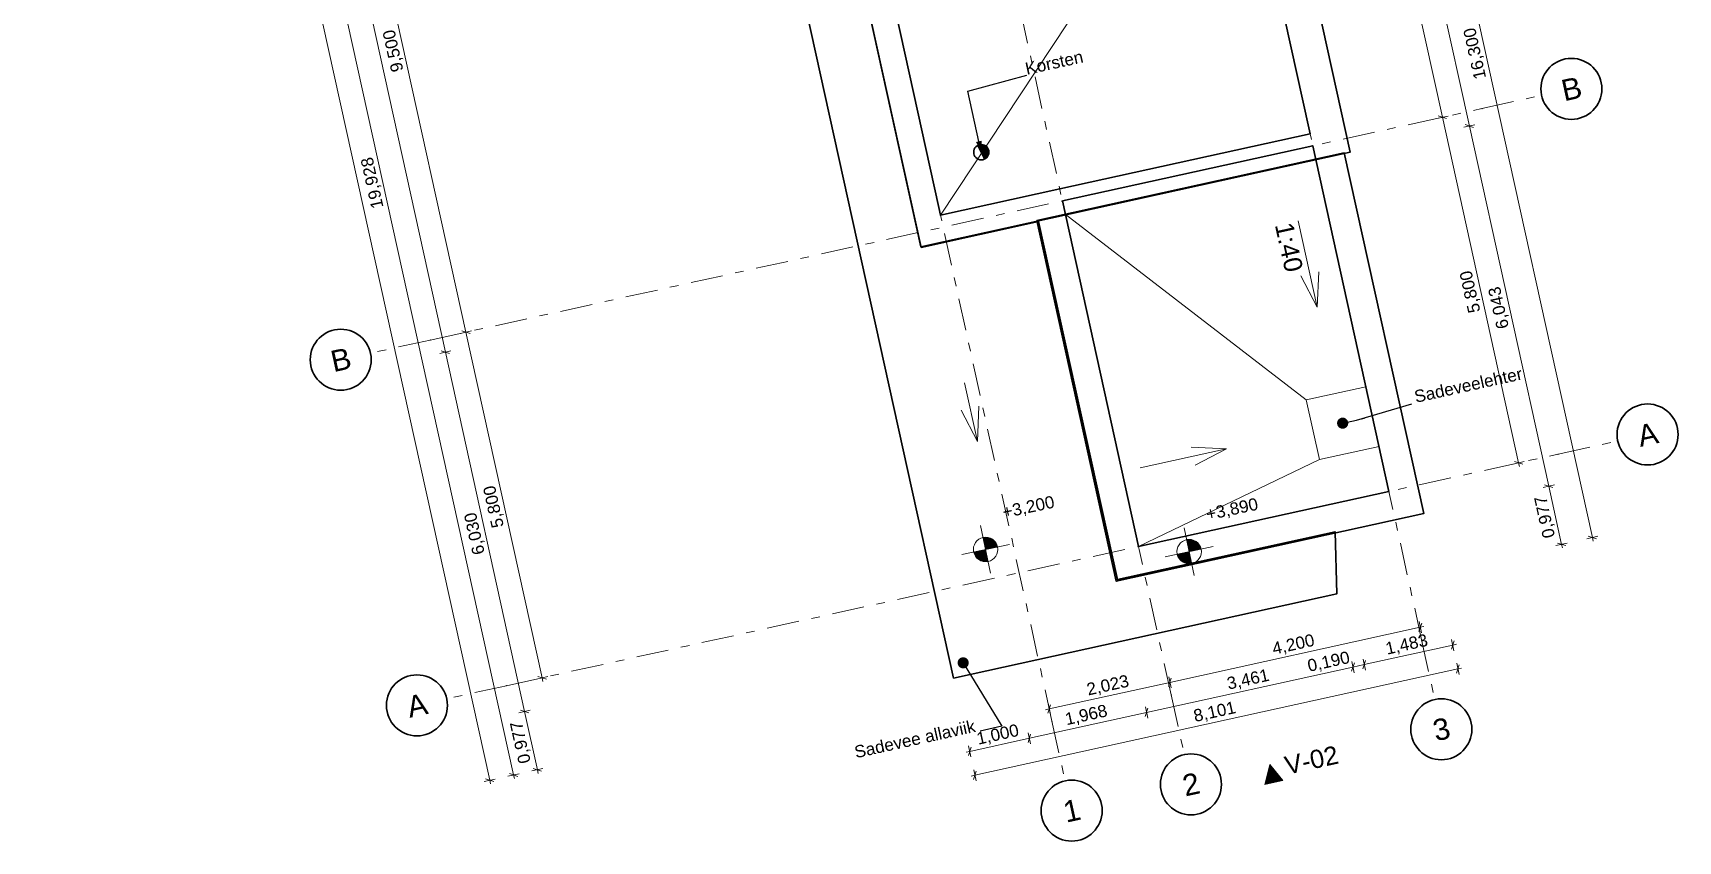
# Model space of a CAD drawing. Header units: millimetres. Extents: x 756393 to 789181, y -114824 to -59181.
# Drawn here: x 758305 to 785252, y -114824 to -101578 of the extents above; entities that cross this region are included whole.
import ezdxf

# ---------------------------------------------------------------- set-up
doc = ezdxf.new("R2010")
doc.units = ezdxf.units.MM
doc.header["$MEASUREMENT"] = 0
doc.linetypes.add('Double Dashed', pattern=[1093.611073, 529.166651, -211.666656, 141.111112, -211.666656])
doc.layers.add('Marker - Elevation', color=7, linetype='Continuous')
doc.layers.add('New_Dimensioning - General', color=7, linetype='Continuous')
for name, color, linetype, lineweight in [('Marker - Elevation_Pen_No__1', 7, 'Continuous', 13), ('New_0_Pen_No__1', 7, 'Continuous', 13), ('New_0_Pen_No__21', 7, 'Continuous', 35), ('New_2D Drafting - General_Pen_No__1', 7, 'Continuous', 13), ('New_Annotation - Label_Pen_No__1', 7, 'Continuous', 13), ('New_Annotation - Text_Pen_No__1', 7, 'Continuous', 13), ('New_Dimensioning - General_Pen_No__1', 7, 'Continuous', 13), ('New_Shell - Roof_Pen_No__7', 7, 'Continuous', 35), ('New_Structural - Grid_Pen_No__1', 7, 'Continuous', 13), ('New_Structural - Grid_Pen_No__7', 7, 'Continuous', 35)]:
    doc.layers.add(name, color=color, linetype=linetype, lineweight=lineweight)
doc.layers.add('New_0_Pen_No__153', color=7, linetype='Continuous', lineweight=25, true_color=0x5a400a)
doc.layers.add('New_Structural - Grid_Pen_No__61', color=7, linetype='Continuous', lineweight=20, true_color=0x6a6a6a)
doc.styles.add('GENERATED_STYLE_1', font='')
doc.styles.get('GENERATED_STYLE_1').set_extended_font_data('Arial')
doc.dimstyles.new('GENERATED_STYLE__1', dxfattribs={"dimtxt": 200, "dimasz": 95, "dimexe": 0.18, "dimexo": 0.0625, "dimgap": 0, "dimtad": 1, "dimdec": 3, "dimlfac": 0.001, "dimzin": 0, "dimdsep": 46, "dimtxsty": 'GENERATED_STYLE_1', "dimblk": 'ARROWHEAD_2', "dimblk1": 'ARROWHEAD_2', "dimblk2": 'ARROWHEAD_2', "dimcen": 0.09, "dimse1": 1, "dimse2": 1, "dimclrd": 7, "dimclre": 7, "dimclrt": 7, "dimadec": 0, "dimazin": 0, "dimtfac": 1, "dimtdec": 4, "dimtmove": 0, "dimatfit": 3, "dimfxl": 0, "dimtolj": 1, "dimtzin": 0, "dimarcsym": 0})
doc.dimstyles.new('GENERATED_STYLE__3', dxfattribs={"dimtxt": 200, "dimasz": 228, "dimexe": 0.18, "dimexo": 40, "dimgap": 0, "dimtad": 1, "dimdec": 3, "dimzin": 0, "dimdsep": 46, "dimtxsty": 'GENERATED_STYLE_1', "dimblk": 'ARROWHEAD_5', "dimblk1": 'ARROWHEAD_5', "dimblk2": 'ARROWHEAD_5', "dimcen": 0.09, "dimclrd": 7, "dimclre": 7, "dimclrt": 7, "dimadec": 0, "dimazin": 0, "dimtfac": 1, "dimtdec": 4, "dimtmove": 0, "dimatfit": 3, "dimfxl": 0, "dimtolj": 1, "dimtzin": 0, "dimarcsym": 0})
doc.dimstyles.new('GENERATED_STYLE__4', dxfattribs={"dimtxt": 0.18, "dimasz": 364.8, "dimexe": 0.18, "dimexo": 0.0625, "dimgap": 0, "dimtad": 0, "dimtih": 1, "dimtoh": 1, "dimdec": 4, "dimzin": 0, "dimdsep": 46, "dimcen": 0.09, "dimadec": 0, "dimazin": 0, "dimtfac": 1, "dimtdec": 4, "dimtmove": 0, "dimatfit": 3, "dimldrblk": 'ARROWHEAD_11', "dimfxl": 0, "dimtolj": 1, "dimtzin": 0, "dimarcsym": 0})
doc.dimstyles.new('GENERATED_STYLE__5', dxfattribs={"dimtxt": 0.18, "dimasz": 182.4, "dimexe": 0.18, "dimexo": 0.0625, "dimgap": 0, "dimtad": 0, "dimtih": 1, "dimtoh": 1, "dimdec": 4, "dimzin": 0, "dimdsep": 46, "dimcen": 0.09, "dimadec": 0, "dimazin": 0, "dimtfac": 1, "dimtdec": 4, "dimtmove": 0, "dimatfit": 3, "dimldrblk": 'ARROWHEAD_5', "dimfxl": 0, "dimtolj": 1, "dimtzin": 0, "dimarcsym": 0})

# ---------------------------------------------------------------- blocks, each defined once
blk = doc.blocks.new('*D1')
at = {"layer": 'New_Dimensioning - General_Pen_No__1', "color": 7, "linetype": 'Continuous', "lineweight": 13}
for p, q in [((776928, -112222), (781030, -111319)), ((774952, -112657), (776928, -112222)), ((776950, -112153), (776907, -112291)), ((776949, -112313), (776908, -112130)), ((774974, -112588), (774930, -112726)), ((774972, -112749), (774932, -112565)), ((774893, -112670), (774952, -112657))]:
    blk.add_line(p, q, dxfattribs=at)
at = {"layer": 'New_Dimensioning - General_Pen_No__1', "color": 7, "lineweight": 13, "insert": (775598, -112474), "char_height": 200, "attachment_point": 7, "rotation": 12.42, "style": 'GENERATED_STYLE_1'}
blk.add_mtext('\\A1;{\\pql;\\fArial|b0|i0|c0|p34;2,023}', dxfattribs=at)
blk = doc.blocks.new('ARROWHEAD_2')
at = {"color": 0, "linetype": 'Continuous', "lineweight": 0}
for p, q in [((0, 0), (-1, 0)), ((-0.38, -0.66), (0.38, 0.66))]:
    blk.add_line(p, q, dxfattribs=at)
blk = doc.blocks.new('*D3')
at = {"layer": 'New_Dimensioning - General_Pen_No__1', "color": 7, "linetype": 'Continuous', "lineweight": 13}
for p, q in [((781008, -111387), (781052, -111250)), ((781050, -111410), (781010, -111227)), ((776928, -112222), (781030, -111319)), ((781030, -111319), (781090, -111305)), ((776950, -112153), (776907, -112291)), ((776949, -112313), (776908, -112130))]:
    blk.add_line(p, q, dxfattribs=at)
at = {"layer": 'New_Dimensioning - General_Pen_No__1', "color": 7, "lineweight": 13, "insert": (778637, -111805), "char_height": 200, "attachment_point": 7, "rotation": 12.42, "style": 'GENERATED_STYLE_1'}
blk.add_mtext('\\A1;{\\pql;\\fArial|b0|i0|c0|p34;4,200}', dxfattribs=at)
blk = doc.blocks.new('*D4')
at = {"layer": 'New_Dimensioning - General_Pen_No__1', "color": 7, "linetype": 'Continuous', "lineweight": 13}
for p, q in [((781538, -111680), (781582, -111543)), ((781540, -111520), (781580, -111703)), ((781560, -111611), (780112, -111930)), ((781620, -111598), (781560, -111611)), ((780090, -111999), (780134, -111861)), ((780092, -111839), (780132, -112022))]:
    blk.add_line(p, q, dxfattribs=at)
at = {"layer": 'New_Dimensioning - General_Pen_No__1', "color": 7, "lineweight": 13, "insert": (780493, -111805), "char_height": 200, "attachment_point": 7, "rotation": 12.42, "style": 'GENERATED_STYLE_1'}
blk.add_mtext('\\A1;{\\pql;\\fArial|b0|i0|c0|p34;1,483}', dxfattribs=at)
blk = doc.blocks.new('*D5')
at = {"layer": 'New_Dimensioning - General_Pen_No__1', "color": 7, "linetype": 'Continuous', "lineweight": 13}
for p, q in [((781560, -111611), (780112, -111930)), ((779905, -112040), (779949, -111902)), ((779907, -111879), (779947, -112063)), ((780112, -111930), (779927, -111971)), ((780090, -111999), (780134, -111861)), ((780092, -111839), (780132, -112022))]:
    blk.add_line(p, q, dxfattribs=at)
blk = doc.blocks.new('*D6')
at = {"layer": 'New_Dimensioning - General_Pen_No__1', "color": 7, "linetype": 'Continuous', "lineweight": 13}
for p, q in [((779927, -111971), (776547, -112715)), ((779905, -112040), (779949, -111902)), ((779907, -111879), (779947, -112063)), ((780112, -111930), (779927, -111971)), ((776527, -112624), (776567, -112807)), ((776525, -112784), (776569, -112647))]:
    blk.add_line(p, q, dxfattribs=at)
at = {"layer": 'New_Dimensioning - General_Pen_No__1', "color": 7, "lineweight": 13, "char_height": 200, "attachment_point": 7, "rotation": 12.42, "style": 'GENERATED_STYLE_1'}
for s, insert in [('\\A1;{\\pql;\\fArial|b0|i0|c0|p34;0,190}', (779215, -112087)), ('\\A1;{\\pql;\\fArial|b0|i0|c0|p34;3,461}', (777895, -112378))]:
    blk.add_mtext(s, dxfattribs=dict(at, insert=insert))
blk = doc.blocks.new('*D7')
at = {"layer": 'New_Dimensioning - General_Pen_No__1', "color": 7, "linetype": 'Continuous', "lineweight": 13}
for p, q in [((779927, -111971), (776547, -112715)), ((776527, -112624), (776567, -112807)), ((776547, -112715), (774626, -113139)), ((776525, -112784), (776569, -112647)), ((774626, -113139), (773649, -113354)), ((774604, -113207), (774647, -113070)), ((774605, -113047), (774646, -113230))]:
    blk.add_line(p, q, dxfattribs=at)
at = {"layer": 'New_Dimensioning - General_Pen_No__1', "color": 7, "lineweight": 13, "insert": (775244, -112961), "char_height": 200, "attachment_point": 7, "rotation": 12.42, "style": 'GENERATED_STYLE_1'}
blk.add_mtext('\\A1;{\\pql;\\fArial|b0|i0|c0|p34;1,968}', dxfattribs=at)
blk = doc.blocks.new('*D8')
at = {"layer": 'New_Dimensioning - General_Pen_No__1', "color": 7, "linetype": 'Continuous', "lineweight": 13}
for p, q in [((774626, -113139), (773649, -113354)), ((774604, -113207), (774647, -113070)), ((774605, -113047), (774646, -113230)), ((773649, -113354), (773589, -113367)), ((773671, -113285), (773627, -113422)), ((773629, -113262), (773669, -113445))]:
    blk.add_line(p, q, dxfattribs=at)
at = {"layer": 'New_Dimensioning - General_Pen_No__1', "color": 7, "lineweight": 13, "insert": (773795, -113281), "char_height": 200, "attachment_point": 7, "rotation": 12.42, "style": 'GENERATED_STYLE_1'}
blk.add_mtext('\\A1;{\\pql;\\fArial|b0|i0|c0|p34;1,000}', dxfattribs=at)
blk = doc.blocks.new('*D9')
at = {"layer": 'New_Dimensioning - General_Pen_No__1', "color": 7, "linetype": 'Continuous', "lineweight": 13}
for p, q in [((773735, -113744), (781646, -112002)), ((781625, -112071), (781668, -111933)), ((781667, -112093), (781626, -111910)), ((781646, -112002), (781706, -111989)), ((773757, -113676), (773713, -113813)), ((773755, -113836), (773715, -113653)), ((773675, -113757), (773735, -113744))]:
    blk.add_line(p, q, dxfattribs=at)
at = {"layer": 'New_Dimensioning - General_Pen_No__1', "color": 7, "lineweight": 13, "insert": (777348, -112908), "char_height": 200, "attachment_point": 7, "rotation": 12.42, "style": 'GENERATED_STYLE_1'}
blk.add_mtext('\\A1;{\\pql;\\fArial|b0|i0|c0|p34;8,101}', dxfattribs=at)
blk = doc.blocks.new('*D10')
at = {"layer": 'New_Dimensioning - General_Pen_No__1', "color": 7, "linetype": 'Continuous', "lineweight": 13}
for p, q in [((765398, -106483), (763355, -97205)), ((765490, -106463), (765307, -106503)), ((765329, -106461), (765467, -106505)), ((766646, -112147), (765398, -106483)), ((766737, -112127), (766554, -112167)), ((766577, -112125), (766715, -112169)), ((766659, -112207), (766646, -112147))]:
    blk.add_line(p, q, dxfattribs=at)
at = {"layer": 'New_Dimensioning - General_Pen_No__1', "color": 7, "lineweight": 13, "insert": (766056, -109657), "char_height": 200, "attachment_point": 7, "rotation": 102.42, "style": 'GENERATED_STYLE_1'}
blk.add_mtext('\\A1;{\\pql;\\fArial|b0|i0|c0|p34;5,800}', dxfattribs=at)
blk = doc.blocks.new('*D11')
at = {"layer": 'New_Dimensioning - General_Pen_No__1', "color": 7, "linetype": 'Continuous', "lineweight": 13}
for p, q in [((763447, -97185), (763264, -97225)), ((763424, -97227), (763286, -97183)), ((763355, -97205), (763342, -97145)), ((765398, -106483), (763355, -97205)), ((765490, -106463), (765307, -106503)), ((765329, -106461), (765467, -106505))]:
    blk.add_line(p, q, dxfattribs=at)
at = {"layer": 'New_Dimensioning - General_Pen_No__1', "color": 7, "lineweight": 13, "insert": (764411, -102186), "char_height": 200, "attachment_point": 7, "rotation": 102.42, "style": 'GENERATED_STYLE_1'}
blk.add_mtext('\\A1;{\\pql;\\fArial|b0|i0|c0|p34;9,500}', dxfattribs=at)
blk = doc.blocks.new('*D12')
at = {"layer": 'New_Dimensioning - General_Pen_No__1', "color": 7, "linetype": 'Continuous', "lineweight": 13}
for p, q in [((766289, -112678), (766427, -112722)), ((766568, -113654), (766358, -112700)), ((766660, -113634), (766476, -113674)), ((766499, -113632), (766637, -113676)), ((766581, -113714), (766568, -113654))]:
    blk.add_line(p, q, dxfattribs=at)
at = {"layer": 'New_Dimensioning - General_Pen_No__1', "color": 7, "lineweight": 13, "insert": (766497, -113519), "char_height": 200, "attachment_point": 7, "rotation": 102.42, "style": 'GENERATED_STYLE_1'}
blk.add_mtext('\\A1;{\\pql;\\fArial|b0|i0|c0|p34;0,977}', dxfattribs=at)
blk = doc.blocks.new('*D13')
at = {"layer": 'New_Dimensioning - General_Pen_No__1', "color": 7, "linetype": 'Continuous', "lineweight": 13}
for p, q in [((765061, -106811), (762325, -94385)), ((765153, -106791), (764969, -106831)), ((764992, -106789), (765130, -106833)), ((766358, -112700), (765061, -106811)), ((766449, -112680), (766266, -112720)), ((766289, -112678), (766427, -112722)), ((766568, -113654), (766358, -112700))]:
    blk.add_line(p, q, dxfattribs=at)
at = {"layer": 'New_Dimensioning - General_Pen_No__1', "color": 7, "lineweight": 13, "insert": (765744, -110098), "char_height": 200, "attachment_point": 7, "rotation": 102.42, "style": 'GENERATED_STYLE_1'}
blk.add_mtext('\\A1;{\\pql;\\fArial|b0|i0|c0|p34;6,030}', dxfattribs=at)
blk = doc.blocks.new('*D14')
at = {"layer": 'New_Dimensioning - General_Pen_No__1', "color": 7, "linetype": 'Continuous', "lineweight": 13}
for p, q in [((762416, -94365), (762233, -94406)), ((762393, -94407), (762256, -94364)), ((762325, -94385), (762311, -94326)), ((765061, -106811), (762325, -94385)), ((764992, -106789), (765130, -106833))]:
    blk.add_line(p, q, dxfattribs=at)
at = {"layer": 'New_Dimensioning - General_Pen_No__1', "color": 7, "lineweight": 13, "insert": (763744, -101015), "char_height": 200, "attachment_point": 7, "rotation": 102.42, "style": 'GENERATED_STYLE_1'}
blk.add_mtext('\\A1;{\\pql;\\fArial|b0|i0|c0|p34;12,723}', dxfattribs=at)
blk = doc.blocks.new('*D15')
at = {"layer": 'New_Dimensioning - General_Pen_No__1', "color": 7, "linetype": 'Continuous', "lineweight": 13}
for p, q in [((761983, -94258), (761800, -94298)), ((761960, -94300), (761823, -94256)), ((761891, -94278), (761878, -94219)), ((766177, -113740), (761891, -94278)), ((766269, -113720), (766086, -113760)), ((766109, -113718), (766246, -113762)), ((766191, -113800), (766177, -113740))]:
    blk.add_line(p, q, dxfattribs=at)
at = {"layer": 'New_Dimensioning - General_Pen_No__1', "color": 7, "lineweight": 13, "insert": (764085, -104426), "char_height": 200, "attachment_point": 7, "rotation": 102.42, "style": 'GENERATED_STYLE_1'}
blk.add_mtext('\\A1;{\\pql;\\fArial|b0|i0|c0|p34;19,928}', dxfattribs=at)
blk = doc.blocks.new('*D16')
at = {"layer": 'New_Dimensioning - General_Pen_No__1', "color": 7, "linetype": 'Continuous', "lineweight": 13}
for p, q in [((758414, -80348), (758401, -80288)), ((758505, -80327), (758322, -80368)), ((758483, -80369), (758345, -80326)), ((765787, -113826), (758414, -80348)), ((765878, -113806), (765695, -113846)), ((765718, -113804), (765856, -113848)), ((765800, -113886), (765787, -113826))]:
    blk.add_line(p, q, dxfattribs=at)
at = {"layer": 'New_Dimensioning - General_Pen_No__1', "color": 7, "lineweight": 13, "insert": (762151, -97503), "char_height": 200, "attachment_point": 7, "rotation": 102.42, "style": 'GENERATED_STYLE_1'}
blk.add_mtext('\\A1;{\\pql;\\fArial|b0|i0|c0|p34;34,281}', dxfattribs=at)
blk = doc.blocks.new('*D25')
at = {"layer": 'New_Dimensioning - General_Pen_No__1', "color": 7, "linetype": 'Continuous', "lineweight": 13}
for p, q in [((781484, -102940), (781301, -102981)), ((781324, -102939), (781461, -102982)), ((782640, -108625), (781392, -102960)), ((782731, -108604), (782548, -108645)), ((782571, -108603), (782709, -108646)), ((782653, -108684), (782640, -108625))]:
    blk.add_line(p, q, dxfattribs=at)
at = {"layer": 'New_Dimensioning - General_Pen_No__1', "color": 7, "lineweight": 13, "insert": (782051, -106135), "char_height": 200, "attachment_point": 7, "rotation": 102.42, "style": 'GENERATED_STYLE_1'}
blk.add_mtext('\\A1;{\\pql;\\fArial|b0|i0|c0|p34;5,800}', dxfattribs=at)
blk = doc.blocks.new('*D26')
at = {"layer": 'New_Dimensioning - General_Pen_No__1', "color": 7, "linetype": 'Continuous', "lineweight": 13}
for p, q in [((779441, -93663), (779258, -93703)), ((779418, -93704), (779280, -93661)), ((779349, -93683), (779336, -93623)), ((781392, -102960), (779349, -93683)), ((781484, -102940), (781301, -102981)), ((781324, -102939), (781461, -102982)), ((782640, -108625), (781392, -102960))]:
    blk.add_line(p, q, dxfattribs=at)
at = {"layer": 'New_Dimensioning - General_Pen_No__1', "color": 7, "lineweight": 13, "insert": (780405, -98664), "char_height": 200, "attachment_point": 7, "rotation": 102.42, "style": 'GENERATED_STYLE_1'}
blk.add_mtext('\\A1;{\\pql;\\fArial|b0|i0|c0|p34;9,500}', dxfattribs=at)
blk = doc.blocks.new('*D27')
at = {"layer": 'New_Dimensioning - General_Pen_No__1', "color": 7, "linetype": 'Continuous', "lineweight": 13}
for p, q in [((783133, -109005), (781834, -103104)), ((783225, -108985), (783042, -109026)), ((783064, -108984), (783202, -109027)), ((783343, -109960), (783133, -109005)), ((783435, -109939), (783252, -109980)), ((783275, -109938), (783412, -109981)), ((783357, -110019), (783343, -109960))]:
    blk.add_line(p, q, dxfattribs=at)
at = {"layer": 'New_Dimensioning - General_Pen_No__1', "color": 7, "lineweight": 13, "insert": (783273, -109825), "char_height": 200, "attachment_point": 7, "rotation": 102.42, "style": 'GENERATED_STYLE_1'}
blk.add_mtext('\\A1;{\\pql;\\fArial|b0|i0|c0|p34;0,977}', dxfattribs=at)
blk = doc.blocks.new('*D28')
at = {"layer": 'New_Dimensioning - General_Pen_No__1', "color": 7, "linetype": 'Continuous', "lineweight": 13}
for p, q in [((781834, -103104), (779838, -94041)), ((781925, -103084), (781742, -103124)), ((781765, -103082), (781902, -103126)), ((783133, -109005), (781834, -103104)), ((783225, -108985), (783042, -109026)), ((783064, -108984), (783202, -109027))]:
    blk.add_line(p, q, dxfattribs=at)
at = {"layer": 'New_Dimensioning - General_Pen_No__1', "color": 7, "lineweight": 13, "insert": (782518, -106397), "char_height": 200, "attachment_point": 7, "rotation": 102.42, "style": 'GENERATED_STYLE_1'}
blk.add_mtext('\\A1;{\\pql;\\fArial|b0|i0|c0|p34;6,043}', dxfattribs=at)
blk = doc.blocks.new('*D29')
at = {"layer": 'New_Dimensioning - General_Pen_No__1', "color": 7, "linetype": 'Continuous', "lineweight": 13}
for p, q in [((779929, -94021), (779746, -94061)), ((779906, -94063), (779769, -94019)), ((779838, -94041), (779824, -93981)), ((781834, -103104), (779838, -94041)), ((781925, -103084), (781742, -103124)), ((781765, -103082), (781902, -103126)), ((783133, -109005), (781834, -103104))]:
    blk.add_line(p, q, dxfattribs=at)
at = {"layer": 'New_Dimensioning - General_Pen_No__1', "color": 7, "lineweight": 13, "insert": (780870, -98915), "char_height": 200, "attachment_point": 7, "rotation": 102.42, "style": 'GENERATED_STYLE_1'}
blk.add_mtext('\\A1;{\\pql;\\fArial|b0|i0|c0|p34;9,280}', dxfattribs=at)
blk = doc.blocks.new('*D30')
at = {"layer": 'New_Dimensioning - General_Pen_No__1', "color": 7, "linetype": 'Continuous', "lineweight": 13}
for p, q in [((780433, -93910), (780250, -93950)), ((780411, -93952), (780273, -93908)), ((780342, -93930), (780329, -93870)), ((783848, -109849), (780342, -93930)), ((783939, -109828), (783756, -109869)), ((783779, -109827), (783916, -109870)), ((783861, -109908), (783848, -109849))]:
    blk.add_line(p, q, dxfattribs=at)
at = {"layer": 'New_Dimensioning - General_Pen_No__1', "color": 7, "lineweight": 13, "insert": (782145, -102306), "char_height": 200, "attachment_point": 7, "rotation": 102.42, "style": 'GENERATED_STYLE_1'}
blk.add_mtext('\\A1;{\\pql;\\fArial|b0|i0|c0|p34;16,300}', dxfattribs=at)
blk = doc.blocks.new('*D43')
at = {"layer": 'New_Dimensioning - General_Pen_No__1', "linetype": 'Continuous', "lineweight": 13}
for points in [[(768019, -90274), (767849, -90442), (767956, -90505)], [(770950, -94482), (770711, -94461), (770732, -94584)]]:
    blk.add_hatch(color=7, dxfattribs=at).paths.add_polyline_path(points)
at = {"layer": 'New_Dimensioning - General_Pen_No__1', "color": 7, "linetype": 'Continuous', "lineweight": 13}
for p, q in [((768019, -90274), (767849, -90442)), ((767956, -90505), (767849, -90442)), ((768019, -90274), (767956, -90505)), ((770950, -94482), (770711, -94461)), ((770732, -94584), (770711, -94461)), ((770950, -94482), (770732, -94584))]:
    blk.add_line(p, q, dxfattribs=at)
blk.add_arc((770353, -91773), 2774, 152.0686, 277.6316, dxfattribs=at)
at = {"layer": 'New_Dimensioning - General_Pen_No__1', "color": 7, "lineweight": 13, "insert": (767376, -93631), "char_height": 200, "attachment_point": 7, "rotation": 12.42, "style": 'GENERATED_STYLE_1'}
blk.add_mtext('\\A1;{\\pql;\\fArial|b0|i0|c0|p34;135°}', dxfattribs=at)
blk = doc.blocks.new('ARROWHEAD_5')
at = {"linetype": 'Continuous', "lineweight": 0}
blk.add_hatch(color=0, dxfattribs=at).paths.add_polyline_path([(-1, 0.2679), (0, 0), (-1, -0.2679)])
at = {"color": 0, "linetype": 'Continuous', "lineweight": 0}
blk.add_line((0, 0), (-1, 0), dxfattribs=at)
blk = doc.blocks.new('ARROWHEAD_11')
at = {"color": 0, "linetype": 'Continuous', "lineweight": 0}
blk.add_line((0, 0), (-1, 0), dxfattribs=at)
at = {"color": 0, "linetype": 'Continuous', "lineweight": 0, "const_width": 0.25, "flags": 128}
blk.add_lwpolyline([(-0.125, 0, 1), (0.125, 0, 1)], format="xyb", close=True, dxfattribs=at)

msp = doc.modelspace()

# ---------------------------------------------------------------- hatches: boundary and pattern name
at = {"layer": 'Marker - Elevation', "linetype": 'Continuous', "lineweight": 0, "true_color": 0x000000}
msp.add_hatch(color=18, dxfattribs=at).paths.add_polyline_path([(778776.2515, -113830.8935), (778565.2389, -113570.1758), (778483.2723, -113895.4165)])
at = {"layer": 'New_0_Pen_No__153', "linetype": 'Continuous', "lineweight": 25, "true_color": 0x5a400a}
msp.add_hatch(color=48, dxfattribs=at).paths.add_polyline_path([(773941.8067, -103462.5568, 0.3741730751), (773782.789, -103421.9916), (773895.1895, -103645.2989, 0.2833572843), (773963.9892, -103533.6452, 0.1523971038)])
at = {"layer": 'New_Dimensioning - General_Pen_No__1', "linetype": 'Continuous', "lineweight": 13}
for points in [[(773909.2604, -110043.5893), (774104.8899, -110002.007), (774074.0856, -109930.3081), (774018.1882, -109875.8552), (773945.7075, -109846.9383), (773867.678, -109847.9598)], [(777243.899, -110078.8495), (777439.5285, -110037.2672), (777408.7243, -109965.5683), (777352.8268, -109911.1154), (777280.3461, -109882.1986), (777202.3167, -109883.22)], [(773909.2604, -110043.5893), (773713.6308, -110085.1716), (773744.4351, -110156.8705), (773800.3326, -110211.3234), (773872.8133, -110240.2403), (773950.8427, -110239.2188)], [(777243.899, -110078.8495), (777048.2695, -110120.4319), (777079.0738, -110192.1308), (777134.9712, -110246.5836), (777207.4519, -110275.5005), (777285.4814, -110274.4791)]]:
    msp.add_hatch(color=7, dxfattribs=at).paths.add_polyline_path(points)

# ---------------------------------------------------------------- linework, layer by layer
at = {"layer": 'Marker - Elevation_Pen_No__1', "color": 7, "linetype": 'Continuous', "lineweight": 13, "flags": 128}
msp.add_lwpolyline([(778776.2515, -113830.8935), (778483.2723, -113895.4165), (778565.2389, -113570.1758)], close=True, dxfattribs=at)
at = {"layer": 'New_0_Pen_No__1', "color": 7, "linetype": 'Continuous', "lineweight": 13, "flags": 128}
msp.add_lwpolyline([(773941.8067, -103462.5568, 0.3741730751), (773782.789, -103421.9916), (773895.1895, -103645.2989, 0.2833572843), (773963.9892, -103533.6452, 0.1523971038)], format="xyb", close=True, dxfattribs=at)
at = {"layer": 'New_0_Pen_No__21', "color": 7, "linetype": 'Continuous', "lineweight": 35}
msp.add_line((773782.789, -103421.9916), (773895.1895, -103645.2989), dxfattribs=at)
msp.add_circle((773838.9892, -103533.6452), 125, dxfattribs=at)
at = {"layer": 'New_2D Drafting - General_Pen_No__1', "color": 7, "linetype": 'Continuous', "lineweight": 13}
for p, q in [((773170.5988, -104566.2616), (777163.705, -98520.9608)), ((779161.7666, -107593.5486), (775215.0636, -104551.1952)), ((779338.7384, -106072.37), (779027.4115, -104658.7297)), ((779338.7384, -106072.37), (779071.8473, -105557.9251)), ((779338.7384, -106072.37), (779364.8264, -105493.4021)), ((773562.1337, -107311.5063), (773774.6593, -108276.5198)), ((773774.6593, -108276.5198), (773507.7682, -107762.0749)), ((773774.6593, -108276.5198), (773800.7473, -107697.5519)), ((776414.1151, -109995.7218), (779376.8432, -108570.1457)), ((777855.6647, -108393.174), (776442.0244, -108704.5009)), ((777855.6647, -108393.174), (777276.6968, -108367.0859)), ((777855.6647, -108393.174), (777341.2197, -108660.0651))]:
    msp.add_line(p, q, dxfattribs=at)
at = {"layer": 'New_2D Drafting - General_Pen_No__1', "color": 7, "linetype": 'Continuous', "lineweight": 13, "flags": 128}
msp.add_lwpolyline([(779376.8432, -108570.1457), (780353.4404, -108355.0691), (780138.3638, -107378.472), (779161.7666, -107593.5486)], close=True, dxfattribs=at)
at = {"layer": 'New_Dimensioning - General_Pen_No__1', "color": 7, "linetype": 'Continuous', "lineweight": 13}
for p, q in [((773992.425, -110434.8483), (773826.0957, -109652.3303)), ((777327.0637, -110470.1086), (777160.7343, -109687.5905)), ((773518.0013, -110126.754), (774300.5194, -109960.4246)), ((776852.64, -110162.0142), (777635.1581, -109995.6849))]:
    msp.add_line(p, q, dxfattribs=at)
for centre in [(773909.2604, -110043.5893), (777243.899, -110078.8495)]:
    msp.add_circle(centre, 200, dxfattribs=at)
at = {"layer": 'New_Shell - Roof_Pen_No__7', "color": 7, "linetype": 'Continuous', "lineweight": 35, "flags": 128}
for points in [[(760478.4417, -85969.2203), (770347.7924, -92310.0475), (770115.3241, -92669.7196), (772854.0754, -105094.7101), (774775.6581, -104671.5141), (776067.6232, -110537.9333), (779632.3623, -109752.1835), (779662.4803, -110770.1998), (773384.3871, -112152.8277), (769099.548, -92696.6822), (759937.9107, -86810.5444)], [(770111.9933, -92654.6085), (773775.7398, -86986.0963), (776645.0307, -88832.2117), (779880.4638, -103533.968), (772851.277, -105082.0145)], [(773818.4257, -87699.441), (770569.637, -92756.0992), (773142.2034, -104437.9651), (773170.5988, -104566.2616), (775123.6555, -104136.1386), (779225.2002, -103232.076), (779203.7837, -103134.8282), (778614.2052, -100457.733), (778217.1231, -98654.7039), (777674.9144, -96192.7008), (776131.7595, -89185.7059)], [(775166.6768, -104331.4853), (776414.1151, -109995.7218), (780515.8233, -109092.4), (779268.2218, -103427.4227)], [(774748.2496, -104653.9991), (776050.1083, -110565.3418), (781085.4433, -109456.4068), (779783.5846, -103545.0641)]]:
    msp.add_lwpolyline(points, close=True, dxfattribs=at)
at = {"layer": 'New_Structural - Grid_Pen_No__61', "color": 251, "linetype": 'Double Dashed', "lineweight": 20, "true_color": 0x6a6a6a}
for p, q in [((774996.7031, -112858.6988), (768539.6854, -83539.3539)), ((776949.8974, -112428.5456), (770846.1507, -84713.296)), ((781051.6056, -111525.2238), (775891.3645, -88094.1454)), ((782039.6345, -102817.821), (783016.2316, -102602.7444)), ((764812.3303, -106611.801), (782039.6345, -102817.821)), ((764812.3303, -106611.801), (763835.7331, -106826.8776)), ((783287.0788, -108482.0847), (784263.676, -108267.0081)), ((766059.7746, -112276.0646), (783287.0788, -108482.0847)), ((781051.6056, -111525.2238), (781266.6822, -112501.821)), ((766059.7746, -112276.0646), (765083.1774, -112491.1412)), ((776949.8974, -112428.5456), (777164.974, -113405.1428)), ((774996.7031, -112858.6988), (775211.7797, -113835.296))]:
    msp.add_line(p, q, dxfattribs=at)
for p in [(782039.6345, -102817.821), (782039.6345, -102817.821), (764812.3303, -106611.801), (764812.3303, -106611.801), (783287.0788, -108482.0847), (783287.0788, -108482.0847), (781051.6056, -111525.2238), (781051.6056, -111525.2238), (766059.7746, -112276.0646), (766059.7746, -112276.0646), (776949.8974, -112428.5456), (776949.8974, -112428.5456), (774996.7031, -112858.6988), (774996.7031, -112858.6988)]:
    msp.add_point(p, dxfattribs=at)
at = {"layer": 'New_Structural - Grid_Pen_No__7', "color": 7, "linetype": 'Continuous', "lineweight": 35}
for centre in [(783504.5302, -102495.2061), (763347.4345, -106934.4159), (784751.9746, -108159.4698), (764594.8788, -112598.6795), (781374.2205, -112990.1196), (777272.5123, -113893.4413), (775319.318, -114323.5946)]:
    msp.add_circle(centre, 500, dxfattribs=at)

# ---------------------------------------------------------------- texts
at = {"layer": 'Marker - Elevation_Pen_No__1', "color": 7, "lineweight": 13, "insert": (778848.6154, -113741.0203), "char_height": 300, "attachment_point": 7, "rotation": 12.42002172, "style": 'GENERATED_STYLE_1'}
msp.add_mtext('\\A1;{\\pql;\\pt0;\\fArial|b0|i0|c0|p34;V-02}', dxfattribs=at)
at = {"layer": 'New_0_Pen_No__1', "color": 7, "linetype": 'Continuous', "lineweight": 13, "insert": (774584.403, -102268.8352), "char_height": 200, "attachment_point": 7, "rotation": 12.42002172, "style": 'GENERATED_STYLE_1'}
msp.add_mtext('\\A1;{\\pql;\\fArial|b0|i0|c0|p34;Korsten}', dxfattribs=at)
at = {"layer": 'New_Annotation - Label_Pen_No__1', "color": 7, "linetype": 'Continuous', "lineweight": 13, "char_height": 200, "style": 'GENERATED_STYLE_1'}
for s, insert, attachment_point, rotation in [('\\A1;{\\pqr;\\fArial|b0|i0|c0|p34;Sadevee\\fArial|b0|i0|c0|p34;lehter\\fArial|b0|i0|c0|p34; }', (782716.9776, -107256.7663), 9, 12.39920857), ('\\A1;{\\pql;\\fArial|b0|i0|c0|p34;Sadevee\\fArial|b0|i0|c0|p34; allaviik\\fArial|b0|i0|c0|p34; }', (771786.4062, -113468.3257), 7, 12.44083487)]:
    msp.add_mtext(s, dxfattribs=dict(at, insert=insert, attachment_point=attachment_point, rotation=rotation))
at = {"layer": 'New_Annotation - Text_Pen_No__1', "color": 7, "linetype": 'Continuous', "lineweight": 13, "insert": (779026.6757, -105057.9884), "char_height": 300, "attachment_point": 2, "rotation": 282.42002172, "style": 'GENERATED_STYLE_1'}
msp.add_mtext('\\A1;{\\pqc;\\fArial|b0|i0|c0|p34;1:40}', dxfattribs=at)
at = {"layer": 'New_Dimensioning - General_Pen_No__1', "color": 7, "lineweight": 13, "char_height": 200, "attachment_point": 7, "rotation": 12, "style": 'GENERATED_STYLE_1'}
for s, insert in [('\\A1;{\\pql;\\fArial|b0|i0|c0|p34;+3,200}', (774217.3547, -109569.1656)), ('\\A1;{\\pql;\\fArial|b0|i0|c0|p34;+3,890}', (777551.9934, -109604.4258))]:
    msp.add_mtext(s, dxfattribs=dict(at, insert=insert))
at = {"layer": 'New_Structural - Grid_Pen_No__1', "color": 7, "lineweight": 13, "char_height": 350, "attachment_point": 1, "rotation": 12.42002172, "style": 'GENERATED_STYLE_1'}
for s, insert in [('\\A1;{\\pql;\\pt0;\\fArial|b0|i0|c0|p34;B}', (783310.6358, -102358.714)), ('\\A1;{\\pql;\\pt0;\\fArial|b0|i0|c0|p34;B}', (763153.54, -106797.9238)), ('\\A1;{\\pql;\\pt0;\\fArial|b0|i0|c0|p34;A}', (784558.0801, -108022.9776)), ('\\A1;{\\pql;\\pt0;\\fArial|b0|i0|c0|p34;A}', (764400.9844, -112462.1874)), ('\\A1;{\\pql;\\pt0;\\fArial|b0|i0|c0|p34;3}', (781206.8895, -112847.7774)), ('\\A1;{\\pql;\\pt0;\\fArial|b0|i0|c0|p34;2}', (777105.1813, -113751.0991)), ('\\A1;{\\pql;\\pt0;\\fArial|b0|i0|c0|p34;1}', (775151.987, -114181.2523))]:
    msp.add_mtext(s, dxfattribs=dict(at, insert=insert))

# ---------------------------------------------------------------- dimensions: what is measured, and where the dimension line sits
at = {"layer": 'New_Dimensioning - General', "color": 7, "linetype": 'Continuous', "lineweight": 13}
for base, p1, p2, angle, picture, middle, turn in [((758413.7776, -80347.6314), (773384.3871, -112152.8277), (762022.0435, -79552.9807), 102.42002172, '*D16', (761964.7445, -97122.4182), 102.42002172), ((762324.5158, -94385.4942), (772854.0754, -105094.7101), (770115.3241, -92669.7196), 102.42002172, '*D14', (763557.232, -100633.813), 102.42002172), ((779349.1283, -93682.6983), (781106.4969, -103023.3265), (785040.586, -92429.2651), 102.42002172, '*D26', (780235.2966, -98357.4486), 102.42002172), ((779837.6271, -94041.0194), (779880.4638, -103533.968), (777885.9309, -94470.8426), 102.42002172, '*D29', (780700.1369, -98608.344), 102.42002172), ((780341.7954, -93929.9861), (783343.3759, -109959.5539), (779837.6271, -94041.0194), 102.42002172, '*D30', (781959.1491, -101924.8261), 102.42002172), ((781833.538, -103103.8412), (781085.4433, -109456.4068), (779880.4638, -103533.968), 102.42002172, '*D28', (782347.9463, -106090.5433), 102.42002172), ((761891.3115, -94278.248), (766864.8009, -113588.6403), (762578.7208, -94126.8595), 102.42002172, '*D15', (763898.8308, -104044.7113), 102.42002172), ((765060.9897, -106810.9863), (781085.4433, -109456.4068), (772854.0754, -105094.7101), 102.42002172, '*D13', (765573.9995, -109791.3382), 102.42002172), ((763355.0608, -97205.0818), (769129.9391, -105660.9313), (766301.1007, -96556.2736), 102.42002172, '*D11', (764241.2291, -101879.8321), 102.42002172), ((765398.2886, -106482.755), (770426.4841, -111314.3815), (769129.9391, -105660.9313), 102.42002172, '*D10', (765886.5651, -109350.8005), 102.42002172), ((783133.2459, -109005.418), (779662.4803, -110770.1998), (781085.4433, -109456.4068), 102.42002172, '*D27', (783102.8653, -109518.3996), 102.42002172), ((781392.3561, -102960.3715), (782217.5505, -108717.6275), (781106.4969, -103023.3265), 102.42002172, '*D25', (781880.6327, -105828.417), 102.42002172), ((774625.5794, -113138.5685), (775868.692, -109634.6473), (772854.0754, -105094.7101), 192.42002172, '*D7', (775550.4575, -112791.5271), 12.42002172), ((773648.8502, -113353.6742), (772854.0754, -105094.7101), (773320.2074, -111861.4073), 192.42002172, '*D8', (774101.3012, -113110.6758), 12.42002172), ((766357.9006, -112699.8628), (773384.3871, -112152.8277), (781085.4433, -109456.4068), 102.42002172, '*D12', (766327.5199, -113212.8442), 102.42002172), ((776547.163, -112715.377), (779662.4803, -110770.1998), (775868.692, -109634.6473), 192.42002172, '*D6', (778201.1395, -112207.7658), 12.42002172), ((780112.046, -111930.2806), (781085.4433, -109456.4068), (779632.3623, -109752.1835), 192.42002172, '*D4', (780800.1275, -111635.389), 12.42002172), ((779926.9434, -111971.0458), (779632.3623, -109752.1835), (779662.4803, -110770.1998), 192.42002172, '*D5', (779521.8096, -111916.9138), 12.42002172), ((781030.0623, -111318.5201), (776884.5283, -112022.8423), (780982.6151, -111103.0768), 12.4200174, '*D3', (778943.2945, -111634.7352), 12.4200174), ((781646.4752, -112001.9377), (773232.9078, -111465.0065), (781551.9099, -111572.5453), 12.42002172, '*D9', (777654.7644, -112737.6798), 12.42002172), ((776928.354, -112221.8416), (774878.5191, -112322.0613), (776884.5283, -112022.8423), 12.4200174, '*D1', (775904.4082, -112303.9908), 12.4200174)]:
    dim = msp.add_linear_dim(base=base, p1=p1, p2=p2, angle=angle, dimstyle='GENERATED_STYLE__1', dxfattribs=at)
    dim.commit()
    dim.dimension.update_dxf_attribs({"geometry": picture, "text_midpoint": middle, "dimtype": 160, "text_rotation": turn})
dim = msp.add_angular_dim_3p(base=(768076.5879, -93358.2948), center=(770353.0252, -91773.1759), p1=(774996.7031, -112858.6988), p2=(758305.0325, -84032.6129), dimstyle='GENERATED_STYLE__3', dxfattribs=at)
dim.commit()
dim.dimension.update_dxf_attribs({"geometry": '*D43', "text_midpoint": (767629.7847, -93472.6159), "dimtype": 165, "text_rotation": 12.42002172})

# ---------------------------------------------------------------- leaders
at = {"layer": 'New_0_Pen_No__1', "color": 7, "linetype": 'Continuous', "lineweight": 13, "annotation_type": 0, "has_hookline": 1, "hookline_direction": 0, "text_width": 922.4, "horizontal_direction": (0.976597, 0.215077, 0)}
msp.add_leader([(773838.9892, -103533.6452), (773618.4434, -102532.2141), (774584.403, -102268.8352)], dimstyle='GENERATED_STYLE__5', dxfattribs=at)
at = {"layer": 'New_Annotation - Label_Pen_No__1', "color": 7, "linetype": 'Continuous', "lineweight": 13, "annotation_type": 0, "has_hookline": 1}
for points, hookline_direction, text_width, horizontal_direction in [([(779757.6035, -107974.3088), (779982.1803, -107924.8502), (780891.9622, -107657.9955)], 0, 1868.6, (0.976675, 0.214722, 0)), ([(773542.2383, -111901.708), (774175.5575, -112941.2514), (773819.3234, -113019.8407)], 1, 2081.8, (0.976519, 0.215431, 0))]:
    msp.add_leader(points, dimstyle='GENERATED_STYLE__4', dxfattribs=dict(at, hookline_direction=hookline_direction, text_width=text_width, horizontal_direction=horizontal_direction))

doc.saveas('drawing.dxf')
